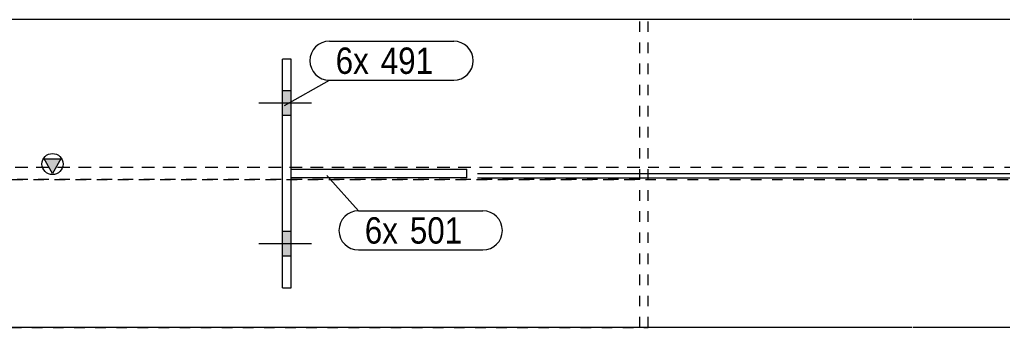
# Model space of a CAD drawing. Header units: millimetres. Extents: x 2 to 825, y 1 to 579.
# Drawn here: x 109 to 202.1, y 468 to 497.2 of the extents above; entities that cross this region are included whole.
import ezdxf

# ---------------------------------------------------------------- set-up
doc = ezdxf.new("R2010")
doc.units = ezdxf.units.MM
doc.linetypes.add('XKITLINE00', pattern=[0])
doc.linetypes.add('XKITLINE01', pattern=[4, 1, -1, 1, -1])
for name, color, linetype, lineweight in [('Bolt', 3, 'Continuous', 0), ('Dimensions', 7, 'Continuous', 0), ('Part', 2, 'Continuous', 0), ('PartMark', 7, 'Continuous', 0)]:
    doc.layers.add(name, color=color, linetype=linetype, lineweight=lineweight)
doc.styles.add('ARIAL', font='ARIAL.TTF')

# ---------------------------------------------------------------- blocks, each defined once
blk = doc.blocks.new('*A55')
at = {"layer": 'Bolt'}
for points in [[(133.9, 490.415), (134.733, 490.415), (134.733, 488.082), (133.9, 488.082)], [(133.9, 490.415), (134.733, 490.415), (134.733, 488.082), (133.9, 488.082)], [(133.9, 477.082), (134.733, 477.082), (134.733, 474.748), (133.9, 474.748)], [(133.9, 477.082), (134.733, 477.082), (134.733, 474.748), (133.9, 474.748)]]:
    blk.add_hatch(color=3, dxfattribs=at).paths.add_polyline_path(points, flags=17)
at = {"layer": 'Bolt', "color": 3, "linetype": 'XKITLINE00', "lineweight": 0}
for p, q in [((134.733, 490.415), (133.9, 490.415)), ((134.733, 490.415), (133.9, 490.415)), ((136.667, 489.248), (131.667, 489.248)), ((136.667, 489.248), (131.667, 489.248)), ((134.733, 488.082), (133.9, 488.082)), ((134.733, 488.082), (133.9, 488.082)), ((134.733, 477.082), (133.9, 477.082)), ((134.733, 477.082), (133.9, 477.082)), ((136.667, 475.915), (131.667, 475.915)), ((136.667, 475.915), (131.667, 475.915)), ((134.733, 474.748), (133.9, 474.748)), ((134.733, 474.748), (133.9, 474.748))]:
    blk.add_line(p, q, dxfattribs=at)
blk = doc.blocks.new('*A58')
at = {"layer": 'Part'}
blk.add_hatch(color=2, dxfattribs=at).paths.add_polyline_path([(111.315, 483.982), (112.915, 483.982), (112.115, 482.582)], flags=17)
at = {"layer": 'Part', "color": 2, "linetype": 'XKITLINE00', "lineweight": 0}
for p, q in [((193.577, 497.165), (68.443, 497.165)), ((263.343, 497.165), (193.677, 497.165)), ((112.115, 482.582), (111.315, 483.982)), ((111.315, 483.982), (112.915, 483.982)), ((112.915, 483.982), (112.115, 482.582)), ((193.577, 467.998), (68.443, 467.998)), ((263.343, 467.998), (193.677, 467.998))]:
    blk.add_line(p, q, dxfattribs=at)
at = {"layer": 'Part', "color": 7, "linetype": 'XKITLINE01', "lineweight": 0}
for p, q in [((193.577, 483.165), (62.309, 483.165)), ((263.343, 483.165), (193.677, 483.165)), ((62.309, 481.998), (193.577, 481.998)), ((193.677, 481.998), (263.343, 481.998))]:
    blk.add_line(p, q, dxfattribs=at)
at = {"layer": 'Part', "color": 2, "linetype": 'XKITLINE00', "lineweight": 0}
blk.add_circle((112.115, 483.482), 1, dxfattribs=at)
blk = doc.blocks.new('*A75')
at = {"layer": 'Part', "color": 2, "linetype": 'XKITLINE00', "lineweight": 0}
for p, q in [((134.733, 493.415), (133.9, 493.415)), ((133.9, 471.748), (133.9, 493.415)), ((134.733, 471.748), (134.733, 493.415)), ((133.9, 471.748), (134.733, 471.748))]:
    blk.add_line(p, q, dxfattribs=at)
blk = doc.blocks.new('*A76')
at = {"layer": 'Part', "color": 2, "linetype": 'XKITLINE00', "lineweight": 0}
for p, q in [((134.733, 482.998), (151.4, 482.998)), ((151.4, 482.165), (151.4, 482.998)), ((151.4, 482.165), (134.733, 482.165))]:
    blk.add_line(p, q, dxfattribs=at)
at = {"layer": 'Part', "color": 7, "linetype": 'XKITLINE01', "lineweight": 0}
blk.add_line((134.733, 482.165), (134.733, 482.998), dxfattribs=at)
blk.add_line((134.733, 482.165), (134.733, 482.998), dxfattribs=at)
blk = doc.blocks.new('*A80')
at = {"layer": 'Part', "color": 7, "linetype": 'XKITLINE01', "lineweight": 0}
for p, q in [((168.577, 497.165), (56.171, 497.165)), ((56.171, 467.998), (56.171, 497.165)), ((56.398, 483.165), (56.398, 497.165)), ((167.774, 467.998), (167.774, 497.165)), ((168.577, 467.998), (168.577, 497.165)), ((167.774, 483.165), (56.398, 483.165)), ((61.86, 483.165), (61.86, 481.998)), ((64.549, 481.998), (64.549, 483.165)), ((167.774, 481.998), (56.398, 481.998)), ((56.398, 467.998), (56.398, 481.998)), ((56.171, 467.998), (168.577, 467.998))]:
    blk.add_line(p, q, dxfattribs=at)
blk = doc.blocks.new('*A166')
at = {"layer": 'Dimensions', "color": 7, "linetype": 'XKITLINE00', "lineweight": 0}
for p, q in [((152.4, 482.582), (640.515, 482.582)), ((152.4, 482.165), (640.515, 482.165))]:
    blk.add_line(p, q, dxfattribs=at)
blk = doc.blocks.new('*A175')
at = {"layer": 'PartMark', "color": 7, "linetype": 'XKITLINE00', "lineweight": 0}
for p, q in [((138.116, 482.381), (141.116, 479.035)), ((141.116, 479.035), (152.9, 479.035)), ((141.116, 475.335), (152.9, 475.335))]:
    blk.add_line(p, q, dxfattribs=at)
for centre, start, end in [((141.116, 477.185), 90, 270), ((152.9, 477.185), 270, 90)]:
    blk.add_arc(centre, 1.85, start, end, dxfattribs=at)
at = {"layer": 'PartMark', "color": 3, "style": 'ARIAL', "width": 0.85}
for s, p in [('6x', (141.716, 475.935)), ('501', (145.987, 475.935))]:
    blk.add_text(s, height=2.5, dxfattribs=at).set_placement(p)
blk = doc.blocks.new('*A176')
at = {"layer": 'PartMark', "color": 7, "linetype": 'XKITLINE00', "lineweight": 0}
for p, q in [((138.358, 495.125), (150.143, 495.125)), ((134.116, 489.033), (138.358, 491.425)), ((138.358, 491.425), (150.143, 491.425))]:
    blk.add_line(p, q, dxfattribs=at)
for centre, start, end in [((138.358, 493.275), 90, 270), ((150.143, 493.275), 270, 90)]:
    blk.add_arc(centre, 1.85, start, end, dxfattribs=at)
at = {"layer": 'PartMark', "color": 3, "style": 'ARIAL', "width": 0.85}
for s, p in [('6x', (138.958, 492.025)), ('491', (143.23, 492.025))]:
    blk.add_text(s, height=2.5, dxfattribs=at).set_placement(p)

msp = doc.modelspace()

# ---------------------------------------------------------------- block references
at = {"lineweight": 0}
for name in ['*A80', '*A176', '*A75', '*A55', '*A166', '*A76', '*A175']:
    msp.add_blockref(name, (0, 0), dxfattribs=at)
at = {"layer": 'Part', "lineweight": 0}
msp.add_blockref('*A58', (0, 0), dxfattribs=at)

doc.saveas('drawing.dxf')
